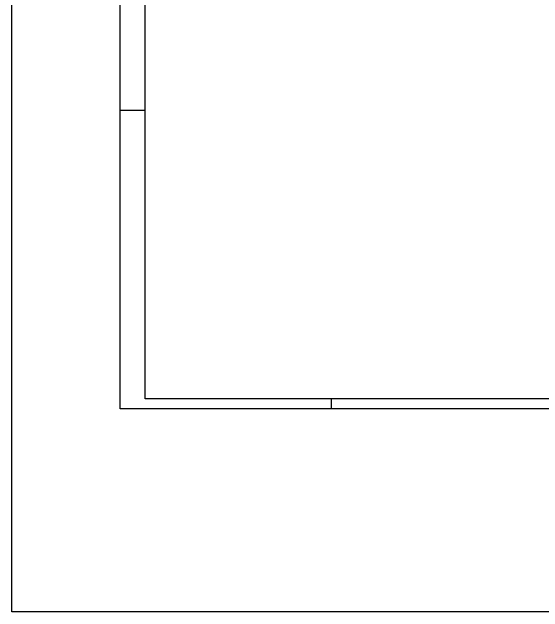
# Paper-space layout 'Layout1' of a CAD drawing. Header units: metres. Extents: x 2269 to 2509, y 667 to 906.
# Drawn here: x 2269.4 to 2322.2, y 667.1 to 726.8 of the extents above; entities that cross this region are included whole.
import ezdxf

# ---------------------------------------------------------------- set-up
doc = ezdxf.new("R2010")
doc.units = ezdxf.units.M
doc.header["$LTSCALE"] = 10
doc.header["$MEASUREMENT"] = 0
doc.layers.add('FORMATO', color=5, linetype='Continuous')
doc.layers.add('P06 - SELO-PADRÃO', color=6, linetype='Continuous')

# ---------------------------------------------------------------- blocks, each defined once
blk = doc.blocks.new('Formato A1 Secundário')
at = {"layer": 'FORMATO', "color": 2}
for p, q in [((-210.5, 297), (-210.5, 287)), ((50.5, 297), (50.5, 287)), ((235.5, 287), (235.5, 297)), ((-420.5, 0), (-395.5, 0)), ((-210.5, -286.91), (-210.5, -297)), ((50.5, -287), (50.5, -297)), ((235.5, -287), (235.5, -297))]:
    blk.add_line(p, q, dxfattribs=at)
blk.add_lwpolyline([(-420.5, 297), (420.5, 297), (420.5, -297), (-420.5, -297)], close=True, dxfattribs=at)
at = {"layer": 'FORMATO', "color": 6}
blk.add_lwpolyline([(-395.5, 287), (410.5, 287), (410.5, -287), (-395.5, -287)], close=True, dxfattribs=at)
at = {"layer": 'FORMATO', "color": 2}
blk.add_lwpolyline([(420.5, 0), (410.57, 0)], dxfattribs=at)

psp = doc.layouts.get("Layout1")

# ---------------------------------------------------------------- linework, layer by layer
at = {"layer": 'P06 - SELO-PADRÃO', "color": 5}
psp.add_lwpolyline([(2269.381, 905.951), (2508.949, 905.951), (2508.949, 667.14), (2269.381, 667.14)], close=True, dxfattribs=at)

# ---------------------------------------------------------------- block references
at = {"layer": 'FORMATO', "xscale": 0.1, "yscale": 0.1, "zscale": 0.1}
psp.add_blockref('Formato A1 Secundário', (2322.18, 717.064), dxfattribs=at)

doc.saveas('drawing.dxf')
